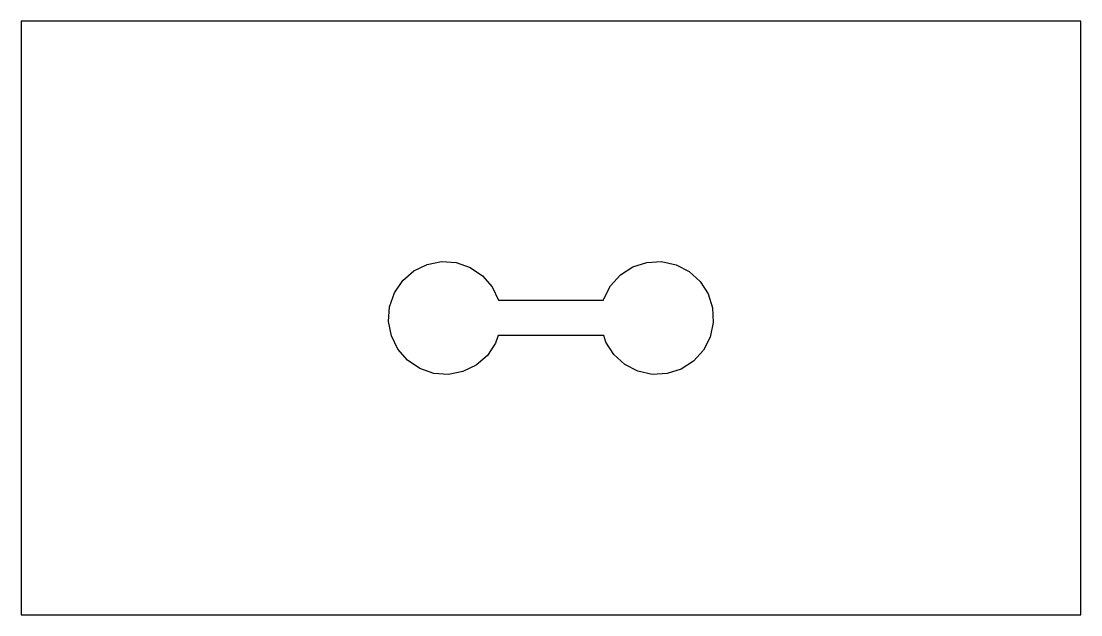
# Model space of a CAD drawing. Extents: x -245 to 231, y -135 to 132.
import ezdxf

# ---------------------------------------------------------------- set-up
doc = ezdxf.new("R2010")
doc.units = 0
doc.layers.get('0').update_dxf_attribs({"linetype": 'CONTINUOUS'})

msp = doc.modelspace()

# ---------------------------------------------------------------- linework, layer by layer
for p, q in [((231.26, 131.81), (-244.99, 131.81)), ((-244.99, 131.81), (-244.99, -134.89)), ((231.26, -134.89), (231.26, 131.81)), ((-62.54, 22.55), (-56.03, 23.82)), ((-56.03, 23.82), (-49.42, 23.35)), ((-73.51, 15.3), (-68.5, 19.65)), ((-68.5, 19.65), (-62.54, 22.55)), ((-49.42, 23.35), (-43.15, 21.19)), ((-43.15, 21.19), (-37.65, 17.48)), ((24.33, 17.84), (29.91, 21.43)), ((29.91, 21.43), (36.22, 23.46)), ((36.22, 23.46), (42.85, 23.78)), ((42.85, 23.78), (49.33, 22.38)), ((49.33, 22.38), (55.22, 19.34)), ((55.22, 19.34), (60.13, 14.89)), ((-77.22, 9.81), (-73.51, 15.3)), ((-37.65, 17.48), (-33.31, 12.48)), ((19.88, 12.93), (24.33, 17.84)), ((60.13, 14.89), (63.72, 9.31)), ((-79.38, 3.54), (-77.22, 9.81)), ((-33.31, 12.48), (-30.4, 6.51)), ((16.85, 7.03), (19.88, 12.93)), ((-30.4, 6.51), (16.73, 6.51)), ((16.73, 6.51), (16.85, 7.03)), ((63.72, 9.31), (65.75, 3)), ((-79.85, -3.08), (-79.38, 3.54)), ((65.75, 3), (66.07, -3.62)), ((-78.58, -9.59), (-79.85, -3.08)), ((66.07, -3.62), (64.67, -10.1)), ((-30.59, -9.47), (-31.77, -12.88)), ((16.86, -9.47), (-30.59, -9.47)), ((17.79, -12.38), (16.86, -9.47)), ((-75.68, -15.55), (-78.58, -9.59)), ((-31.77, -12.88), (-35.48, -18.37)), ((21.38, -17.96), (17.79, -12.38)), ((64.67, -10.1), (61.64, -16)), ((-71.33, -20.55), (-75.68, -15.55)), ((-35.48, -18.37), (-40.48, -22.72)), ((26.29, -22.41), (21.38, -17.96)), ((61.64, -16), (57.18, -20.91)), ((-65.83, -24.26), (-71.33, -20.55)), ((-40.48, -22.72), (-46.44, -25.63)), ((32.19, -25.45), (26.29, -22.41)), ((57.18, -20.91), (51.61, -24.5)), ((-59.57, -26.42), (-65.83, -24.26)), ((-52.95, -26.89), (-59.57, -26.42)), ((-46.44, -25.63), (-52.95, -26.89)), ((38.67, -26.85), (32.19, -25.45)), ((45.29, -26.53), (38.67, -26.85)), ((51.61, -24.5), (45.29, -26.53)), ((-244.99, -134.89), (231.26, -134.89))]:
    msp.add_line(p, q)

doc.saveas('drawing.dxf')
